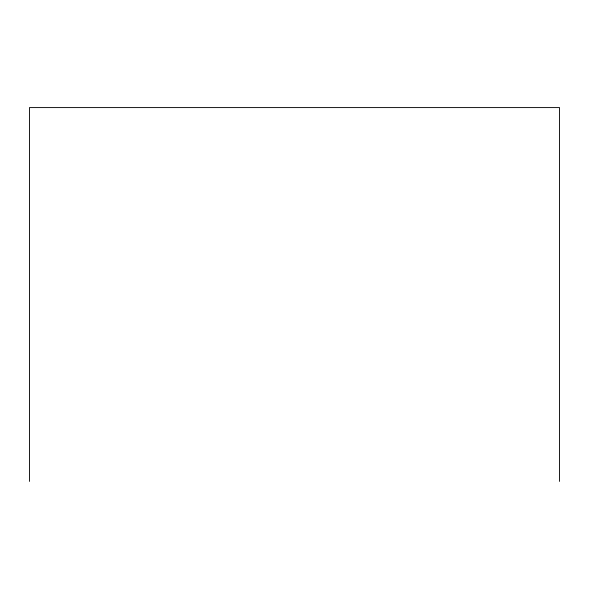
<?xml version="1.0" encoding="UTF-8"?>
<svg xmlns="http://www.w3.org/2000/svg" width="589" height="589" viewBox="0 0 589 589"><rect width="100%" height="100%" fill="white"/><g stroke="black" fill="none" stroke-linecap="round" stroke-linejoin="round"><path stroke-width="0.88" d="M559.55 481.412L559.55 107.588L29.45 107.588L29.45 481.412"/></g></svg>
